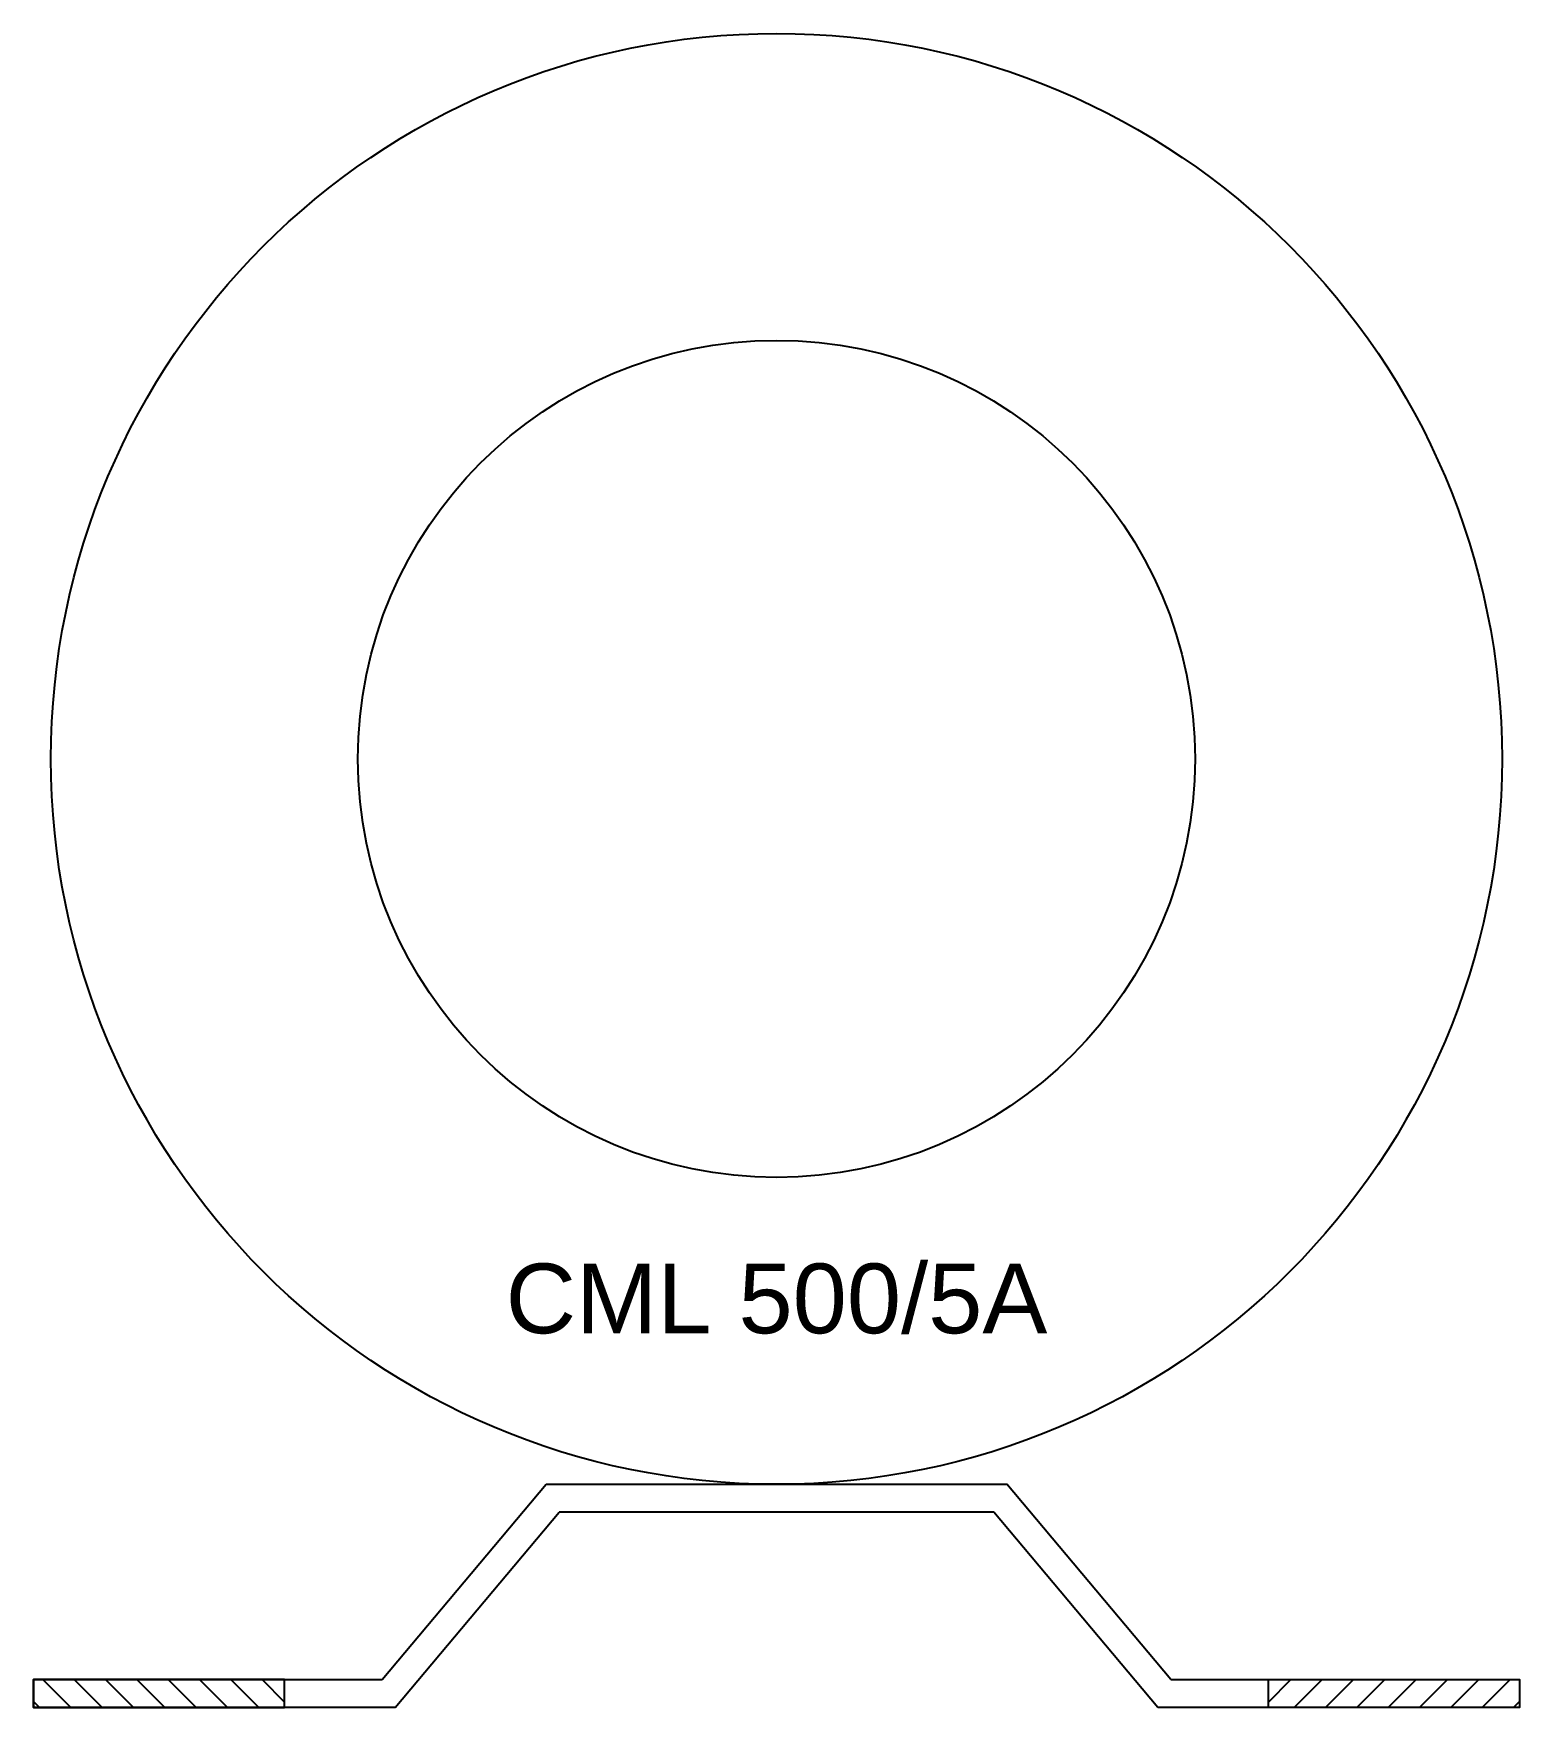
# Model space of a CAD drawing. Header units: millimetres. Extents: x 0 to 106, y 0 to 120.
import ezdxf

# ---------------------------------------------------------------- set-up
doc = ezdxf.new("R2010")
doc.units = ezdxf.units.MM

# ---------------------------------------------------------------- blocks, each defined once
blk = doc.blocks.new('CML500A-1')
h = blk.add_hatch()
h.set_pattern_fill('ANSI31', color=85, scale=0.5, style=0)
h.set_pattern_definition([(135, (80689.8664, -41784.7283), (1.122532015, 1.122532015), [])])
h.paths.add_polyline_path([(0, 2), (0, 0), (18, 0), (18, 2)])
h = blk.add_hatch()
h.set_pattern_fill('ANSI31', color=85, scale=0.5, style=0)
h.set_pattern_definition([(45, (-80583.3664, -41784.7283), (-1.122532015, 1.122532015), [])])
h.paths.add_polyline_path([(88.5, 2), (88.5, 0), (106.5, 0), (106.5, 2)])
at = {"color": 85}
for p, q in [((25, 2), (36.75, 16)), ((36.75, 16), (69.75, 16)), ((81.5, 2), (69.75, 16)), ((25.93, 0), (37.68, 14)), ((68.82, 14), (37.68, 14)), ((80.57, 0), (68.82, 14))]:
    blk.add_line(p, q, dxfattribs=at)
for points in [[(25.93, 0), (0, 0), (0, 2), (25, 2)], [(81.5, 2), (106.5, 2), (106.5, 0), (80.57, 0)]]:
    blk.add_lwpolyline(points, dxfattribs=at)
for points in [[(18, 2), (0, 2), (0, 0), (18, 0)], [(88.5, 2), (106.5, 2), (106.5, 0), (88.5, 0)]]:
    blk.add_lwpolyline(points, close=True, dxfattribs=at)
for radius in [52, 30]:
    blk.add_circle((53.25, 68), radius, dxfattribs=at)
at = {"color": 85, "insert": (53.25, 29.29), "char_height": 5, "attachment_point": 5}
blk.add_mtext('{\\fArial|b0|i0|c0|p34;CML 500/5A}', dxfattribs=at)

msp = doc.modelspace()

# ---------------------------------------------------------------- block references
at = {"color": 7}
msp.add_blockref('CML500A-1', (0, 0), dxfattribs=at)

doc.saveas('drawing.dxf')
